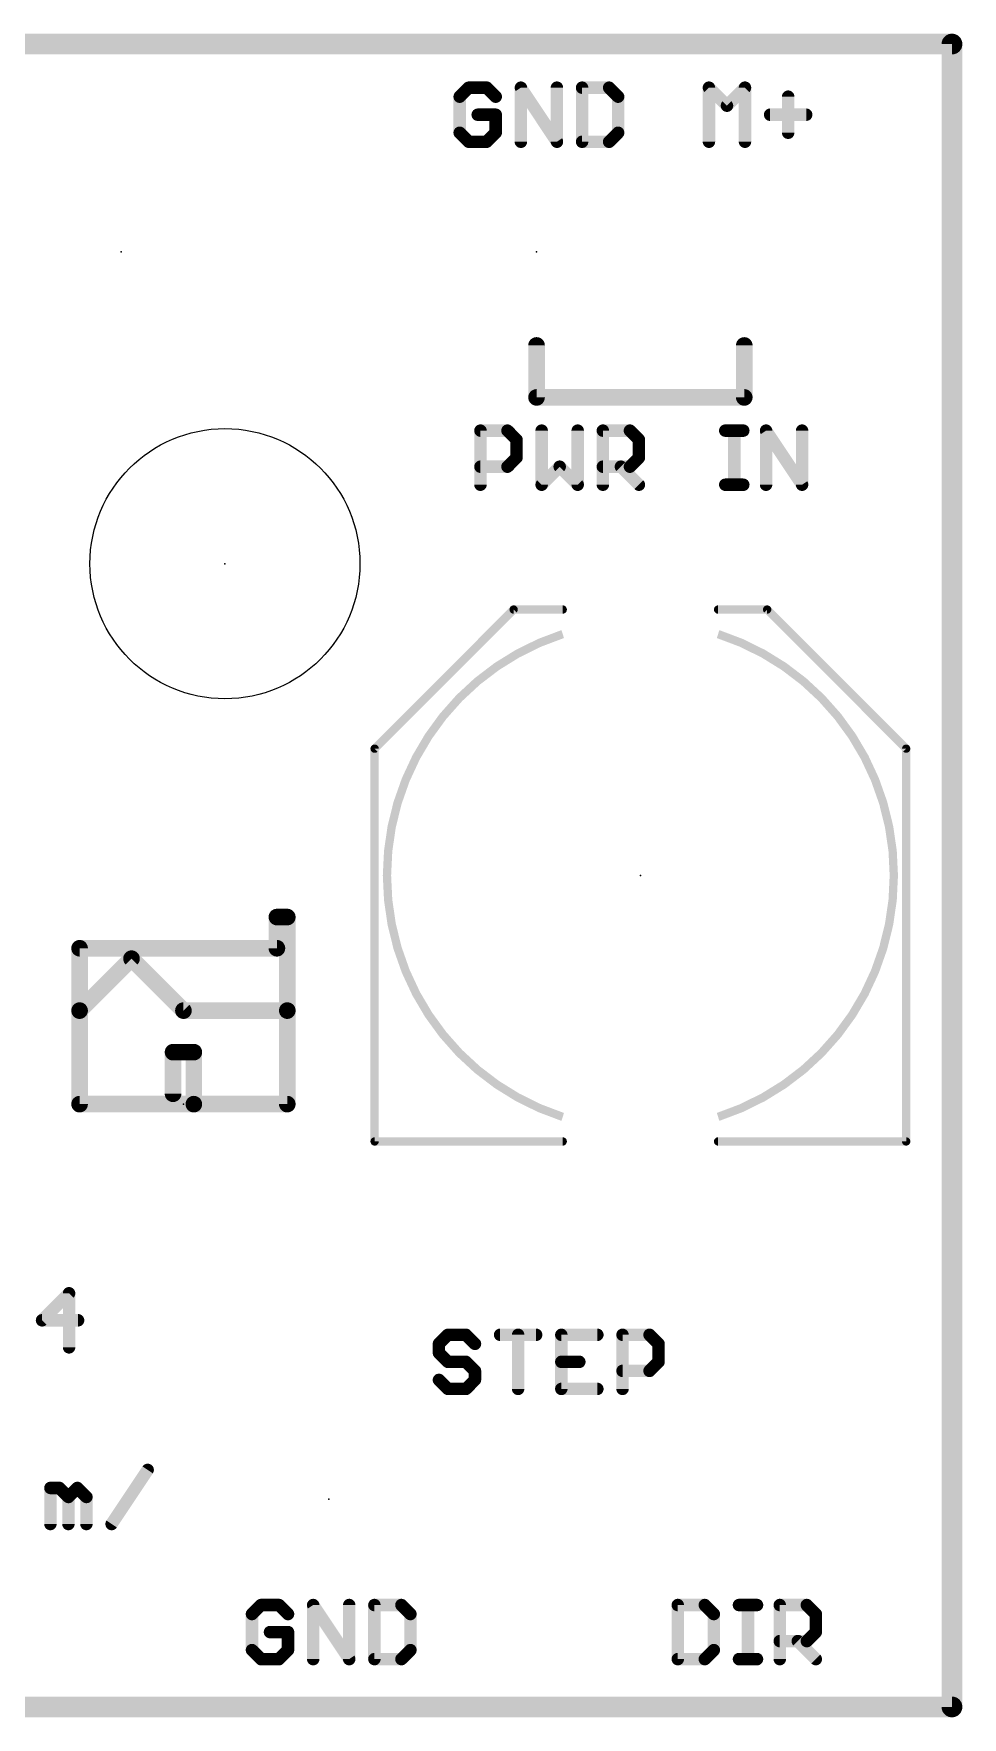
# Model space of a CAD drawing. Extents: x -0.1 to 48.4, y -0.1 to 20.4.
# Drawn here: x 37.03 to 48.39, y -0.13 to 20.45 of the extents above; entities that cross this region are included whole.
import ezdxf

# ---------------------------------------------------------------- set-up
doc = ezdxf.new("R2010")
doc.units = 0
for name, color, linetype in [('20', 7, 'CONTINUOUS'), ('21', 7, 'CONTINUOUS'), ('23', 7, 'CONTINUOUS')]:
    doc.layers.add(name, color=color, linetype=linetype)

msp = doc.modelspace()

# ---------------------------------------------------------------- linework, layer by layer
at = {"layer": '20'}
msp.add_circle((39.37, 13.97), 1.651, dxfattribs=at)
at = {"layer": '21'}
for points, const_width in [([(48.26, 20.32), (0, 20.32)], 0.254), ([(48.26, 0), (48.26, 20.32)], 0.254), ([(42.3504, 19.7872), (42.2402, 19.677)], 0.1524), ([(42.2402, 19.677), (42.2402, 19.2364)], 0.1524), ([(42.5707, 19.7872), (42.3504, 19.7872)], 0.1524), ([(42.6808, 19.677), (42.5707, 19.7872)], 0.1524), ([(42.9886, 19.1262), (42.9886, 19.7872)], 0.1524), ([(42.9886, 19.7872), (43.4293, 19.1262)], 0.1524), ([(43.4293, 19.1262), (43.4293, 19.7872)], 0.1524), ([(43.737, 19.7872), (43.737, 19.1262)], 0.1524), ([(44.0675, 19.7872), (43.737, 19.7872)], 0.1524), ([(44.1777, 19.677), (44.0675, 19.7872)], 0.1524), ([(44.1777, 19.2364), (44.1777, 19.677)], 0.1524), ([(45.2882, 19.1262), (45.2882, 19.7872)], 0.1524), ([(45.2882, 19.7872), (45.5085, 19.5668)], 0.1524), ([(45.5085, 19.5668), (45.7288, 19.7872)], 0.1524), ([(45.7288, 19.7872), (45.7288, 19.1262)], 0.1524), ([(46.2569, 19.677), (46.2569, 19.2364)], 0.1524), ([(42.6808, 19.4567), (42.4605, 19.4567)], 0.1524), ([(42.6808, 19.2364), (42.6808, 19.4567)], 0.1524), ([(46.0366, 19.4567), (46.4773, 19.4567)], 0.1524), ([(42.2402, 19.2364), (42.3504, 19.1262)], 0.1524), ([(42.3504, 19.1262), (42.5707, 19.1262)], 0.1524), ([(42.5707, 19.1262), (42.6808, 19.2364)], 0.1524), ([(43.737, 19.1262), (44.0675, 19.1262)], 0.1524), ([(44.0675, 19.1262), (44.1777, 19.2364)], 0.1524), ([(43.18, 16.637), (43.18, 16.002)], 0.2032), ([(45.72, 16.637), (45.72, 16.002)], 0.2032), ([(45.72, 16.002), (43.18, 16.002)], 0.2032), ([(42.4942, 14.9352), (42.4942, 15.5962)], 0.1524), ([(42.4942, 15.5962), (42.8247, 15.5962)], 0.1524), ([(42.8247, 15.5962), (42.9348, 15.486)], 0.1524), ([(43.2426, 15.5962), (43.2426, 14.9352)], 0.1524), ([(43.6833, 14.9352), (43.6833, 15.5962)], 0.1524), ([(43.991, 14.9352), (43.991, 15.5962)], 0.1524), ([(43.991, 15.5962), (44.3215, 15.5962)], 0.1524), ([(44.3215, 15.5962), (44.4317, 15.486)], 0.1524), ([(45.4879, 15.5962), (45.7082, 15.5962)], 0.1524), ([(45.598, 14.9352), (45.598, 15.5962)], 0.1524), ([(45.9868, 14.9352), (45.9868, 15.5962)], 0.1524), ([(45.9868, 15.5962), (46.4274, 14.9352)], 0.1524), ([(46.4274, 14.9352), (46.4274, 15.5962)], 0.1524), ([(42.9348, 15.486), (42.9348, 15.2657)], 0.1524), ([(44.4317, 15.486), (44.4317, 15.2657)], 0.1524), ([(42.8247, 15.1555), (42.4942, 15.1555)], 0.1524), ([(42.9348, 15.2657), (42.8247, 15.1555)], 0.1524), ([(43.2426, 14.9352), (43.4629, 15.1555)], 0.1524), ([(43.4629, 15.1555), (43.6833, 14.9352)], 0.1524), ([(44.3215, 15.1555), (43.991, 15.1555)], 0.1524), ([(44.2114, 15.1555), (44.4317, 14.9352)], 0.1524), ([(44.4317, 15.2657), (44.3215, 15.1555)], 0.1524), ([(45.4879, 14.9352), (45.7082, 14.9352)], 0.1524), ([(41.2, 11.71), (42.9, 13.41)], 0.1016), ([(42.9, 13.41), (43.5, 13.41)], 0.1016), ([(45.4, 13.41), (46, 13.41)], 0.1016), ([(46, 13.41), (47.7, 11.71)], 0.1016), ([(41.2, 6.91), (41.2, 11.71)], 0.1016), ([(47.7, 11.71), (47.7, 6.91)], 0.1016), ([(40.005, 9.271), (40.005, 9.652)], 0.2032), ([(40.005, 9.652), (40.132, 9.652)], 0.2032), ([(40.132, 9.652), (40.132, 8.509)], 0.2032), ([(37.592, 8.509), (37.592, 9.271)], 0.2032), ([(37.592, 9.271), (40.005, 9.271)], 0.2032), ([(37.592, 8.509), (38.227, 9.144)], 0.2032), ([(38.227, 9.144), (38.862, 8.509)], 0.2032), ([(37.592, 7.366), (37.592, 8.509)], 0.2032), ([(38.862, 8.509), (40.132, 8.509)], 0.2032), ([(40.132, 8.509), (40.132, 7.366)], 0.2032), ([(38.735, 7.493), (38.735, 8.001)], 0.2032), ([(38.735, 8.001), (38.989, 8.001)], 0.2032), ([(38.989, 8.001), (38.989, 7.366)], 0.2032), ([(38.989, 7.366), (37.592, 7.366)], 0.2032), ([(40.132, 7.366), (38.989, 7.366)], 0.2032), ([(43.5, 6.91), (41.2, 6.91)], 0.1016), ([(47.7, 6.91), (45.4, 6.91)], 0.1016), ([(37.4635, 5.0552), (37.133, 4.7247)], 0.1524), ([(37.4635, 4.3942), (37.4635, 5.0552)], 0.1524), ([(37.133, 4.7247), (37.5737, 4.7247)], 0.1524), ([(42.0964, 4.5472), (41.9862, 4.437)], 0.1524), ([(42.3167, 4.5472), (42.0964, 4.5472)], 0.1524), ([(42.4268, 4.437), (42.3167, 4.5472)], 0.1524), ([(42.7346, 4.5472), (43.1753, 4.5472)], 0.1524), ([(42.9549, 3.8862), (42.9549, 4.5472)], 0.1524), ([(43.9237, 4.5472), (43.483, 4.5472)], 0.1524), ([(43.483, 4.5472), (43.483, 3.8862)], 0.1524), ([(44.2314, 3.8862), (44.2314, 4.5472)], 0.1524), ([(44.2314, 4.5472), (44.5619, 4.5472)], 0.1524), ([(44.5619, 4.5472), (44.6721, 4.437)], 0.1524), ([(41.9862, 4.437), (41.9862, 4.3268)], 0.1524), ([(41.9862, 4.3268), (42.0964, 4.2167)], 0.1524), ([(44.6721, 4.437), (44.6721, 4.2167)], 0.1524), ([(42.0964, 4.2167), (42.3167, 4.2167)], 0.1524), ([(42.3167, 4.2167), (42.4268, 4.1065)], 0.1524), ([(42.4268, 4.1065), (42.4268, 3.9964)], 0.1524), ([(43.483, 4.2167), (43.7034, 4.2167)], 0.1524), ([(44.5619, 4.1065), (44.2314, 4.1065)], 0.1524), ([(44.6721, 4.2167), (44.5619, 4.1065)], 0.1524), ([(42.0964, 3.8862), (41.9862, 3.9964)], 0.1524), ([(42.3167, 3.8862), (42.0964, 3.8862)], 0.1524), ([(42.4268, 3.9964), (42.3167, 3.8862)], 0.1524), ([(43.483, 3.8862), (43.9237, 3.8862)], 0.1524), ([(37.9838, 2.2352), (38.4244, 2.8962)], 0.1524), ([(37.2353, 2.2352), (37.2353, 2.6758)], 0.1524), ([(37.2353, 2.6758), (37.3455, 2.6758)], 0.1524), ([(37.3455, 2.6758), (37.4557, 2.5657)], 0.1524), ([(37.4557, 2.5657), (37.5658, 2.6758)], 0.1524), ([(37.5658, 2.6758), (37.676, 2.5657)], 0.1524), ([(37.4557, 2.5657), (37.4557, 2.2352)], 0.1524), ([(37.676, 2.5657), (37.676, 2.2352)], 0.1524), ([(39.8104, 1.2452), (39.7002, 1.135)], 0.1524), ([(40.0307, 1.2452), (39.8104, 1.2452)], 0.1524), ([(40.1408, 1.135), (40.0307, 1.2452)], 0.1524), ([(40.4486, 0.5842), (40.4486, 1.2452)], 0.1524), ([(40.4486, 1.2452), (40.8893, 0.5842)], 0.1524), ([(40.8893, 0.5842), (40.8893, 1.2452)], 0.1524), ([(41.197, 1.2452), (41.197, 0.5842)], 0.1524), ([(41.5275, 1.2452), (41.197, 1.2452)], 0.1524), ([(41.6377, 1.135), (41.5275, 1.2452)], 0.1524), ([(44.9072, 1.2452), (44.9072, 0.5842)], 0.1524), ([(45.2377, 1.2452), (44.9072, 1.2452)], 0.1524), ([(45.3478, 1.135), (45.2377, 1.2452)], 0.1524), ([(45.6556, 1.2452), (45.8759, 1.2452)], 0.1524), ([(45.7658, 0.5842), (45.7658, 1.2452)], 0.1524), ([(46.1546, 0.5842), (46.1546, 1.2452)], 0.1524), ([(46.1546, 1.2452), (46.485, 1.2452)], 0.1524), ([(46.485, 1.2452), (46.5952, 1.135)], 0.1524), ([(39.7002, 1.135), (39.7002, 0.6944)], 0.1524), ([(41.6377, 0.6944), (41.6377, 1.135)], 0.1524), ([(45.3478, 0.6944), (45.3478, 1.135)], 0.1524), ([(46.5952, 1.135), (46.5952, 0.9147)], 0.1524), ([(40.1408, 0.9147), (39.9205, 0.9147)], 0.1524), ([(40.1408, 0.6944), (40.1408, 0.9147)], 0.1524), ([(46.485, 0.8045), (46.1546, 0.8045)], 0.1524), ([(46.3749, 0.8045), (46.5952, 0.5842)], 0.1524), ([(46.5952, 0.9147), (46.485, 0.8045)], 0.1524), ([(39.7002, 0.6944), (39.8104, 0.5842)], 0.1524), ([(39.8104, 0.5842), (40.0307, 0.5842)], 0.1524), ([(40.0307, 0.5842), (40.1408, 0.6944)], 0.1524), ([(41.197, 0.5842), (41.5275, 0.5842)], 0.1524), ([(41.5275, 0.5842), (41.6377, 0.6944)], 0.1524), ([(44.9072, 0.5842), (45.2377, 0.5842)], 0.1524), ([(45.2377, 0.5842), (45.3478, 0.6944)], 0.1524), ([(45.6556, 0.5842), (45.8759, 0.5842)], 0.1524), ([(0, 0), (48.26, 0)], 0.254)]:
    msp.add_lwpolyline(points, dxfattribs=dict(at, const_width=const_width))
for points, const_width in [([(48.3235, 20.32, 1), (48.1965, 20.32)], 0.127), ([(48.26, 20.2565, 1), (48.26, 20.3835)], 0.127), ([(42.2783, 19.677, 1), (42.2021, 19.677)], 0.0762), ([(42.3504, 19.8253, 1), (42.3504, 19.7491)], 0.0762), ([(42.3773, 19.7602, 1), (42.3234, 19.8141)], 0.0762), ([(42.5976, 19.8141, 1), (42.5437, 19.7602)], 0.0762), ([(42.5707, 19.7491, 1), (42.5707, 19.8253)], 0.0762), ([(43.0267, 19.7872, 1), (42.9505, 19.7872)], 0.0762), ([(43.0203, 19.8083, 1), (42.9569, 19.766)], 0.0762), ([(43.4674, 19.7872, 1), (43.3912, 19.7872)], 0.0762), ([(43.7751, 19.7872, 1), (43.6989, 19.7872)], 0.0762), ([(43.737, 19.8253, 1), (43.737, 19.7491)], 0.0762), ([(44.0945, 19.8141, 1), (44.0406, 19.7602)], 0.0762), ([(44.0675, 19.7491, 1), (44.0675, 19.8253)], 0.0762), ([(44.2158, 19.677, 1), (44.1396, 19.677)], 0.0762), ([(45.3263, 19.7872, 1), (45.2501, 19.7872)], 0.0762), ([(45.3151, 19.8141, 1), (45.2613, 19.7602)], 0.0762), ([(45.7669, 19.7872, 1), (45.6907, 19.7872)], 0.0762), ([(45.7558, 19.7602, 1), (45.7019, 19.8141)], 0.0762), ([(46.295, 19.677, 1), (46.2188, 19.677)], 0.0762), ([(42.2133, 19.7039, 1), (42.2671, 19.6501)], 0.0762), ([(42.6539, 19.6501, 1), (42.7078, 19.7039)], 0.0762), ([(44.1507, 19.6501, 1), (44.2046, 19.7039)], 0.0762), ([(45.4816, 19.5938, 1), (45.5355, 19.5399)], 0.0762), ([(45.4816, 19.5399, 1), (45.5355, 19.5938)], 0.0762), ([(42.4605, 19.4948, 1), (42.4605, 19.4186)], 0.0762), ([(42.7189, 19.4567, 1), (42.6427, 19.4567)], 0.0762), ([(42.6808, 19.4186, 1), (42.6808, 19.4948)], 0.0762), ([(46.0366, 19.4948, 1), (46.0366, 19.4186)], 0.0762), ([(46.4773, 19.4186, 1), (46.4773, 19.4948)], 0.0762), ([(42.2671, 19.2633, 1), (42.2133, 19.2094)], 0.0762), ([(42.2021, 19.2364, 1), (42.2783, 19.2364)], 0.0762), ([(42.3504, 19.1643, 1), (42.3504, 19.0881)], 0.0762), ([(42.3234, 19.0993, 1), (42.3773, 19.1531)], 0.0762), ([(42.5437, 19.1531, 1), (42.5976, 19.0993)], 0.0762), ([(42.5707, 19.0881, 1), (42.5707, 19.1643)], 0.0762), ([(42.6427, 19.2364, 1), (42.7189, 19.2364)], 0.0762), ([(42.7078, 19.2094, 1), (42.6539, 19.2633)], 0.0762), ([(42.9505, 19.1262, 1), (43.0267, 19.1262)], 0.0762), ([(43.3912, 19.1262, 1), (43.4674, 19.1262)], 0.0762), ([(43.3976, 19.1051, 1), (43.461, 19.1473)], 0.0762), ([(43.737, 19.1643, 1), (43.737, 19.0881)], 0.0762), ([(43.6989, 19.1262, 1), (43.7751, 19.1262)], 0.0762), ([(44.0406, 19.1531, 1), (44.0945, 19.0993)], 0.0762), ([(44.0675, 19.0881, 1), (44.0675, 19.1643)], 0.0762), ([(44.1396, 19.2364, 1), (44.2158, 19.2364)], 0.0762), ([(44.2046, 19.2094, 1), (44.1507, 19.2633)], 0.0762), ([(45.2501, 19.1262, 1), (45.3263, 19.1262)], 0.0762), ([(45.6907, 19.1262, 1), (45.7669, 19.1262)], 0.0762), ([(46.2188, 19.2364, 1), (46.295, 19.2364)], 0.0762), ([(43.2308, 16.637, 1), (43.1292, 16.637)], 0.1016), ([(45.7708, 16.637, 1), (45.6692, 16.637)], 0.1016), ([(43.18, 16.0528, 1), (43.18, 15.9512)], 0.1016), ([(43.1292, 16.002, 1), (43.2308, 16.002)], 0.1016), ([(45.6692, 16.002, 1), (45.7708, 16.002)], 0.1016), ([(45.72, 15.9512, 1), (45.72, 16.0528)], 0.1016), ([(42.5323, 15.5962, 1), (42.4561, 15.5962)], 0.0762), ([(42.4942, 15.6343, 1), (42.4942, 15.5581)], 0.0762), ([(42.8516, 15.6231, 1), (42.7977, 15.5692)], 0.0762), ([(42.8247, 15.5581, 1), (42.8247, 15.6343)], 0.0762), ([(43.2807, 15.5962, 1), (43.2045, 15.5962)], 0.0762), ([(43.7214, 15.5962, 1), (43.6452, 15.5962)], 0.0762), ([(44.0291, 15.5962, 1), (43.9529, 15.5962)], 0.0762), ([(43.991, 15.6343, 1), (43.991, 15.5581)], 0.0762), ([(44.3485, 15.6231, 1), (44.2946, 15.5692)], 0.0762), ([(44.3215, 15.5581, 1), (44.3215, 15.6343)], 0.0762), ([(45.4879, 15.6343, 1), (45.4879, 15.5581)], 0.0762), ([(45.6361, 15.5962, 1), (45.5599, 15.5962)], 0.0762), ([(45.7082, 15.5581, 1), (45.7082, 15.6343)], 0.0762), ([(46.0249, 15.5962, 1), (45.9487, 15.5962)], 0.0762), ([(46.0185, 15.6173, 1), (45.9551, 15.575)], 0.0762), ([(46.4655, 15.5962, 1), (46.3893, 15.5962)], 0.0762), ([(42.9729, 15.486, 1), (42.8967, 15.486)], 0.0762), ([(42.9079, 15.4591, 1), (42.9618, 15.5129)], 0.0762), ([(44.4698, 15.486, 1), (44.3936, 15.486)], 0.0762), ([(44.4047, 15.4591, 1), (44.4586, 15.5129)], 0.0762), ([(42.4942, 15.1936, 1), (42.4942, 15.1174)], 0.0762), ([(42.8247, 15.1174, 1), (42.8247, 15.1936)], 0.0762), ([(42.8967, 15.2657, 1), (42.9729, 15.2657)], 0.0762), ([(42.9618, 15.2387, 1), (42.9079, 15.2926)], 0.0762), ([(43.4899, 15.1825, 1), (43.436, 15.1286)], 0.0762), ([(43.4899, 15.1286, 1), (43.436, 15.1825)], 0.0762), ([(43.991, 15.1936, 1), (43.991, 15.1174)], 0.0762), ([(44.2383, 15.1825, 1), (44.1844, 15.1286)], 0.0762), ([(44.3215, 15.1174, 1), (44.3215, 15.1936)], 0.0762), ([(44.3936, 15.2657, 1), (44.4698, 15.2657)], 0.0762), ([(44.4586, 15.2387, 1), (44.4047, 15.2926)], 0.0762), ([(42.7977, 15.1825, 1), (42.8516, 15.1286)], 0.0762), ([(44.2946, 15.1825, 1), (44.3485, 15.1286)], 0.0762), ([(42.4561, 14.9352, 1), (42.5323, 14.9352)], 0.0762), ([(43.2045, 14.9352, 1), (43.2807, 14.9352)], 0.0762), ([(43.2157, 14.9621, 1), (43.2696, 14.9083)], 0.0762), ([(43.6452, 14.9352, 1), (43.7214, 14.9352)], 0.0762), ([(43.6563, 14.9083, 1), (43.7102, 14.9621)], 0.0762), ([(43.9529, 14.9352, 1), (44.0291, 14.9352)], 0.0762), ([(44.4047, 14.9083, 1), (44.4586, 14.9621)], 0.0762), ([(45.4879, 14.9733, 1), (45.4879, 14.8971)], 0.0762), ([(45.5599, 14.9352, 1), (45.6361, 14.9352)], 0.0762), ([(45.7082, 14.8971, 1), (45.7082, 14.9733)], 0.0762), ([(45.9487, 14.9352, 1), (46.0249, 14.9352)], 0.0762), ([(46.3893, 14.9352, 1), (46.4655, 14.9352)], 0.0762), ([(46.3957, 14.9141, 1), (46.4591, 14.9563)], 0.0762), ([(42.9, 13.4354, 1), (42.9, 13.3846)], 0.0508), ([(42.918, 13.392, 1), (42.882, 13.428)], 0.0508), ([(43.5, 13.3846, 1), (43.5, 13.4354)], 0.0508), ([(45.4, 13.4354, 1), (45.4, 13.3846)], 0.0508), ([(46.018, 13.428, 1), (45.982, 13.392)], 0.0508), ([(46, 13.3846, 1), (46, 13.4354)], 0.0508), ([(43.5, 13.11, 0.7285), (43.5, 7.21)], 0.1016), ([(45.4, 7.21, 0.7285), (45.4, 13.11)], 0.1016), ([(41.182, 11.728, 1), (41.218, 11.692)], 0.0508), ([(41.2254, 11.71, 1), (41.1746, 11.71)], 0.0508), ([(47.7254, 11.71, 1), (47.6746, 11.71)], 0.0508), ([(47.682, 11.692, 1), (47.718, 11.728)], 0.0508), ([(40.0558, 9.652, 1), (39.9542, 9.652)], 0.1016), ([(40.005, 9.7028, 1), (40.005, 9.6012)], 0.1016), ([(40.1828, 9.652, 1), (40.0812, 9.652)], 0.1016), ([(40.132, 9.6012, 1), (40.132, 9.7028)], 0.1016), ([(37.6428, 9.271, 1), (37.5412, 9.271)], 0.1016), ([(37.592, 9.3218, 1), (37.592, 9.2202)], 0.1016), ([(39.9542, 9.271, 1), (40.0558, 9.271)], 0.1016), ([(40.005, 9.2202, 1), (40.005, 9.3218)], 0.1016), ([(38.2629, 9.1799, 1), (38.1911, 9.1081)], 0.1016), ([(38.2629, 9.1081, 1), (38.1911, 9.1799)], 0.1016), ([(37.6428, 8.509, 1), (37.5412, 8.509)], 0.1016), ([(37.5561, 8.5449, 1), (37.6279, 8.4731)], 0.1016), ([(37.5412, 8.509, 1), (37.6428, 8.509)], 0.1016), ([(38.862, 8.5598, 1), (38.862, 8.4582)], 0.1016), ([(38.8261, 8.4731, 1), (38.8979, 8.5449)], 0.1016), ([(40.1828, 8.509, 1), (40.0812, 8.509)], 0.1016), ([(40.0812, 8.509, 1), (40.1828, 8.509)], 0.1016), ([(40.132, 8.4582, 1), (40.132, 8.5598)], 0.1016), ([(38.7858, 8.001, 1), (38.6842, 8.001)], 0.1016), ([(38.735, 8.0518, 1), (38.735, 7.9502)], 0.1016), ([(39.0398, 8.001, 1), (38.9382, 8.001)], 0.1016), ([(38.989, 7.9502, 1), (38.989, 8.0518)], 0.1016), ([(37.592, 7.4168, 1), (37.592, 7.3152)], 0.1016), ([(37.5412, 7.366, 1), (37.6428, 7.366)], 0.1016), ([(38.6842, 7.493, 1), (38.7858, 7.493)], 0.1016), ([(38.989, 7.4168, 1), (38.989, 7.3152)], 0.1016), ([(38.9382, 7.366, 1), (39.0398, 7.366)], 0.1016), ([(38.989, 7.3152, 1), (38.989, 7.4168)], 0.1016), ([(40.0812, 7.366, 1), (40.1828, 7.366)], 0.1016), ([(40.132, 7.3152, 1), (40.132, 7.4168)], 0.1016), ([(41.2, 6.9354, 1), (41.2, 6.8846)], 0.0508), ([(41.1746, 6.91, 1), (41.2254, 6.91)], 0.0508), ([(43.5, 6.8846, 1), (43.5, 6.9354)], 0.0508), ([(45.4, 6.9354, 1), (45.4, 6.8846)], 0.0508), ([(47.6746, 6.91, 1), (47.7254, 6.91)], 0.0508), ([(47.7, 6.8846, 1), (47.7, 6.9354)], 0.0508), ([(37.5016, 5.0552, 1), (37.4254, 5.0552)], 0.0762), ([(37.4905, 5.0282, 1), (37.4366, 5.0821)], 0.0762), ([(37.133, 4.7628, 1), (37.133, 4.6866)], 0.0762), ([(37.1061, 4.7516, 1), (37.16, 4.6977)], 0.0762), ([(37.5737, 4.6866, 1), (37.5737, 4.7628)], 0.0762), ([(42.0964, 4.5853, 1), (42.0964, 4.5091)], 0.0762), ([(42.1233, 4.5202, 1), (42.0694, 4.5741)], 0.0762), ([(42.3436, 4.5741, 1), (42.2897, 4.5202)], 0.0762), ([(42.3167, 4.5091, 1), (42.3167, 4.5853)], 0.0762), ([(42.7346, 4.5853, 1), (42.7346, 4.5091)], 0.0762), ([(42.993, 4.5472, 1), (42.9168, 4.5472)], 0.0762), ([(43.1753, 4.5091, 1), (43.1753, 4.5853)], 0.0762), ([(43.483, 4.5853, 1), (43.483, 4.5091)], 0.0762), ([(43.5211, 4.5472, 1), (43.4449, 4.5472)], 0.0762), ([(43.9237, 4.5091, 1), (43.9237, 4.5853)], 0.0762), ([(44.2695, 4.5472, 1), (44.1933, 4.5472)], 0.0762), ([(44.2314, 4.5853, 1), (44.2314, 4.5091)], 0.0762), ([(44.5889, 4.5741, 1), (44.535, 4.5202)], 0.0762), ([(44.5619, 4.5091, 1), (44.5619, 4.5853)], 0.0762), ([(37.4254, 4.3942, 1), (37.5016, 4.3942)], 0.0762), ([(42.0243, 4.437, 1), (41.9481, 4.437)], 0.0762), ([(42.0131, 4.3538, 1), (41.9593, 4.2999)], 0.0762), ([(41.9481, 4.3268, 1), (42.0243, 4.3268)], 0.0762), ([(41.9593, 4.4639, 1), (42.0131, 4.4101)], 0.0762), ([(42.3999, 4.4101, 1), (42.4538, 4.4639)], 0.0762), ([(44.7102, 4.437, 1), (44.634, 4.437)], 0.0762), ([(44.6451, 4.4101, 1), (44.699, 4.4639)], 0.0762), ([(42.0964, 4.2548, 1), (42.0964, 4.1786)], 0.0762), ([(42.0694, 4.1897, 1), (42.1233, 4.2436)], 0.0762), ([(42.3436, 4.2436, 1), (42.2897, 4.1897)], 0.0762), ([(42.3167, 4.1786, 1), (42.3167, 4.2548)], 0.0762), ([(42.4649, 4.1065, 1), (42.3887, 4.1065)], 0.0762), ([(42.3999, 4.0796, 1), (42.4538, 4.1335)], 0.0762), ([(43.483, 4.2548, 1), (43.483, 4.1786)], 0.0762), ([(43.7034, 4.1786, 1), (43.7034, 4.2548)], 0.0762), ([(44.2314, 4.1446, 1), (44.2314, 4.0684)], 0.0762), ([(44.535, 4.1335, 1), (44.5889, 4.0796)], 0.0762), ([(44.5619, 4.0684, 1), (44.5619, 4.1446)], 0.0762), ([(44.634, 4.2167, 1), (44.7102, 4.2167)], 0.0762), ([(44.699, 4.1897, 1), (44.6451, 4.2436)], 0.0762), ([(42.0131, 4.0233, 1), (41.9593, 3.9694)], 0.0762), ([(42.0964, 3.9243, 1), (42.0964, 3.8481)], 0.0762), ([(42.0694, 3.8593, 1), (42.1233, 3.9131)], 0.0762), ([(42.2897, 3.9131, 1), (42.3436, 3.8593)], 0.0762), ([(42.3167, 3.8481, 1), (42.3167, 3.9243)], 0.0762), ([(42.3887, 3.9964, 1), (42.4649, 3.9964)], 0.0762), ([(42.4538, 3.9694, 1), (42.3999, 4.0233)], 0.0762), ([(42.9168, 3.8862, 1), (42.993, 3.8862)], 0.0762), ([(43.483, 3.9243, 1), (43.483, 3.8481)], 0.0762), ([(43.4449, 3.8862, 1), (43.5211, 3.8862)], 0.0762), ([(43.9237, 3.8481, 1), (43.9237, 3.9243)], 0.0762), ([(44.1933, 3.8862, 1), (44.2695, 3.8862)], 0.0762), ([(38.4561, 2.875, 1), (38.3927, 2.9173)], 0.0762), ([(37.2734, 2.6758, 1), (37.1972, 2.6758)], 0.0762), ([(37.2353, 2.7139, 1), (37.2353, 2.6377)], 0.0762), ([(37.3724, 2.7028, 1), (37.3186, 2.6489)], 0.0762), ([(37.3455, 2.6377, 1), (37.3455, 2.7139)], 0.0762), ([(37.5928, 2.7028, 1), (37.5389, 2.6489)], 0.0762), ([(37.5928, 2.6489, 1), (37.5389, 2.7028)], 0.0762), ([(37.4287, 2.5926, 1), (37.4826, 2.5387)], 0.0762), ([(37.4938, 2.5657, 1), (37.4176, 2.5657)], 0.0762), ([(37.4287, 2.5387, 1), (37.4826, 2.5926)], 0.0762), ([(37.7141, 2.5657, 1), (37.6379, 2.5657)], 0.0762), ([(37.649, 2.5387, 1), (37.7029, 2.5926)], 0.0762), ([(37.1972, 2.2352, 1), (37.2734, 2.2352)], 0.0762), ([(37.4176, 2.2352, 1), (37.4938, 2.2352)], 0.0762), ([(37.6379, 2.2352, 1), (37.7141, 2.2352)], 0.0762), ([(37.9521, 2.2563, 1), (38.0155, 2.2141)], 0.0762), ([(39.8104, 1.2833, 1), (39.8104, 1.2071)], 0.0762), ([(39.8373, 1.2182, 1), (39.7834, 1.2721)], 0.0762), ([(40.0576, 1.2721, 1), (40.0037, 1.2182)], 0.0762), ([(40.0307, 1.2071, 1), (40.0307, 1.2833)], 0.0762), ([(40.4867, 1.2452, 1), (40.4105, 1.2452)], 0.0762), ([(40.4803, 1.2663, 1), (40.4169, 1.224)], 0.0762), ([(40.9274, 1.2452, 1), (40.8512, 1.2452)], 0.0762), ([(41.2351, 1.2452, 1), (41.1589, 1.2452)], 0.0762), ([(41.197, 1.2833, 1), (41.197, 1.2071)], 0.0762), ([(41.5545, 1.2721, 1), (41.5006, 1.2182)], 0.0762), ([(41.5275, 1.2071, 1), (41.5275, 1.2833)], 0.0762), ([(44.9453, 1.2452, 1), (44.8691, 1.2452)], 0.0762), ([(44.9072, 1.2833, 1), (44.9072, 1.2071)], 0.0762), ([(45.2646, 1.2721, 1), (45.2107, 1.2182)], 0.0762), ([(45.2377, 1.2071, 1), (45.2377, 1.2833)], 0.0762), ([(45.6556, 1.2833, 1), (45.6556, 1.2071)], 0.0762), ([(45.8039, 1.2452, 1), (45.7277, 1.2452)], 0.0762), ([(45.8759, 1.2071, 1), (45.8759, 1.2833)], 0.0762), ([(46.1927, 1.2452, 1), (46.1165, 1.2452)], 0.0762), ([(46.1546, 1.2833, 1), (46.1546, 1.2071)], 0.0762), ([(46.512, 1.2721, 1), (46.4581, 1.2182)], 0.0762), ([(46.485, 1.2071, 1), (46.485, 1.2833)], 0.0762), ([(39.7383, 1.135, 1), (39.6621, 1.135)], 0.0762), ([(39.6733, 1.1619, 1), (39.7271, 1.1081)], 0.0762), ([(40.1139, 1.1081, 1), (40.1678, 1.1619)], 0.0762), ([(41.6758, 1.135, 1), (41.5996, 1.135)], 0.0762), ([(41.6107, 1.1081, 1), (41.6646, 1.1619)], 0.0762), ([(45.3859, 1.135, 1), (45.3097, 1.135)], 0.0762), ([(45.3209, 1.1081, 1), (45.3748, 1.1619)], 0.0762), ([(46.6333, 1.135, 1), (46.5571, 1.135)], 0.0762), ([(46.5683, 1.1081, 1), (46.6221, 1.1619)], 0.0762), ([(39.9205, 0.9528, 1), (39.9205, 0.8766)], 0.0762), ([(40.1789, 0.9147, 1), (40.1027, 0.9147)], 0.0762), ([(40.1408, 0.8766, 1), (40.1408, 0.9528)], 0.0762), ([(46.1546, 0.8426, 1), (46.1546, 0.7664)], 0.0762), ([(46.4018, 0.8315, 1), (46.3479, 0.7776)], 0.0762), ([(46.4581, 0.8315, 1), (46.512, 0.7776)], 0.0762), ([(46.485, 0.7664, 1), (46.485, 0.8426)], 0.0762), ([(46.5571, 0.9147, 1), (46.6333, 0.9147)], 0.0762), ([(46.6221, 0.8877, 1), (46.5683, 0.9416)], 0.0762), ([(39.7271, 0.7213, 1), (39.6733, 0.6674)], 0.0762), ([(39.6621, 0.6944, 1), (39.7383, 0.6944)], 0.0762), ([(39.8104, 0.6223, 1), (39.8104, 0.5461)], 0.0762), ([(39.7834, 0.5573, 1), (39.8373, 0.6111)], 0.0762), ([(40.0037, 0.6111, 1), (40.0576, 0.5573)], 0.0762), ([(40.0307, 0.5461, 1), (40.0307, 0.6223)], 0.0762), ([(40.1027, 0.6944, 1), (40.1789, 0.6944)], 0.0762), ([(40.1678, 0.6674, 1), (40.1139, 0.7213)], 0.0762), ([(40.4105, 0.5842, 1), (40.4867, 0.5842)], 0.0762), ([(40.8512, 0.5842, 1), (40.9274, 0.5842)], 0.0762), ([(40.8576, 0.5631, 1), (40.921, 0.6053)], 0.0762), ([(41.197, 0.6223, 1), (41.197, 0.5461)], 0.0762), ([(41.1589, 0.5842, 1), (41.2351, 0.5842)], 0.0762), ([(41.5006, 0.6111, 1), (41.5545, 0.5573)], 0.0762), ([(41.5275, 0.5461, 1), (41.5275, 0.6223)], 0.0762), ([(41.5996, 0.6944, 1), (41.6758, 0.6944)], 0.0762), ([(41.6646, 0.6674, 1), (41.6107, 0.7213)], 0.0762), ([(44.9072, 0.6223, 1), (44.9072, 0.5461)], 0.0762), ([(44.8691, 0.5842, 1), (44.9453, 0.5842)], 0.0762), ([(45.2107, 0.6111, 1), (45.2646, 0.5573)], 0.0762), ([(45.2377, 0.5461, 1), (45.2377, 0.6223)], 0.0762), ([(45.3097, 0.6944, 1), (45.3859, 0.6944)], 0.0762), ([(45.3748, 0.6674, 1), (45.3209, 0.7213)], 0.0762), ([(45.6556, 0.6223, 1), (45.6556, 0.5461)], 0.0762), ([(45.7277, 0.5842, 1), (45.8039, 0.5842)], 0.0762), ([(45.8759, 0.5461, 1), (45.8759, 0.6223)], 0.0762), ([(46.1165, 0.5842, 1), (46.1927, 0.5842)], 0.0762), ([(46.5683, 0.5573, 1), (46.6221, 0.6111)], 0.0762), ([(48.1965, 0, 1), (48.3235, 0)], 0.127), ([(48.26, -0.0635, 1), (48.26, 0.0635)], 0.127)]:
    msp.add_lwpolyline(points, format="xyb", dxfattribs=dict(at, const_width=const_width))
at = {"layer": '23'}
for p in [(38.1, 17.78), (43.18, 17.78), (39.37, 13.97), (44.45, 10.16), (38.862, 7.366), (40.64, 2.54)]:
    msp.add_point(p, dxfattribs=at)

doc.saveas('drawing.dxf')
